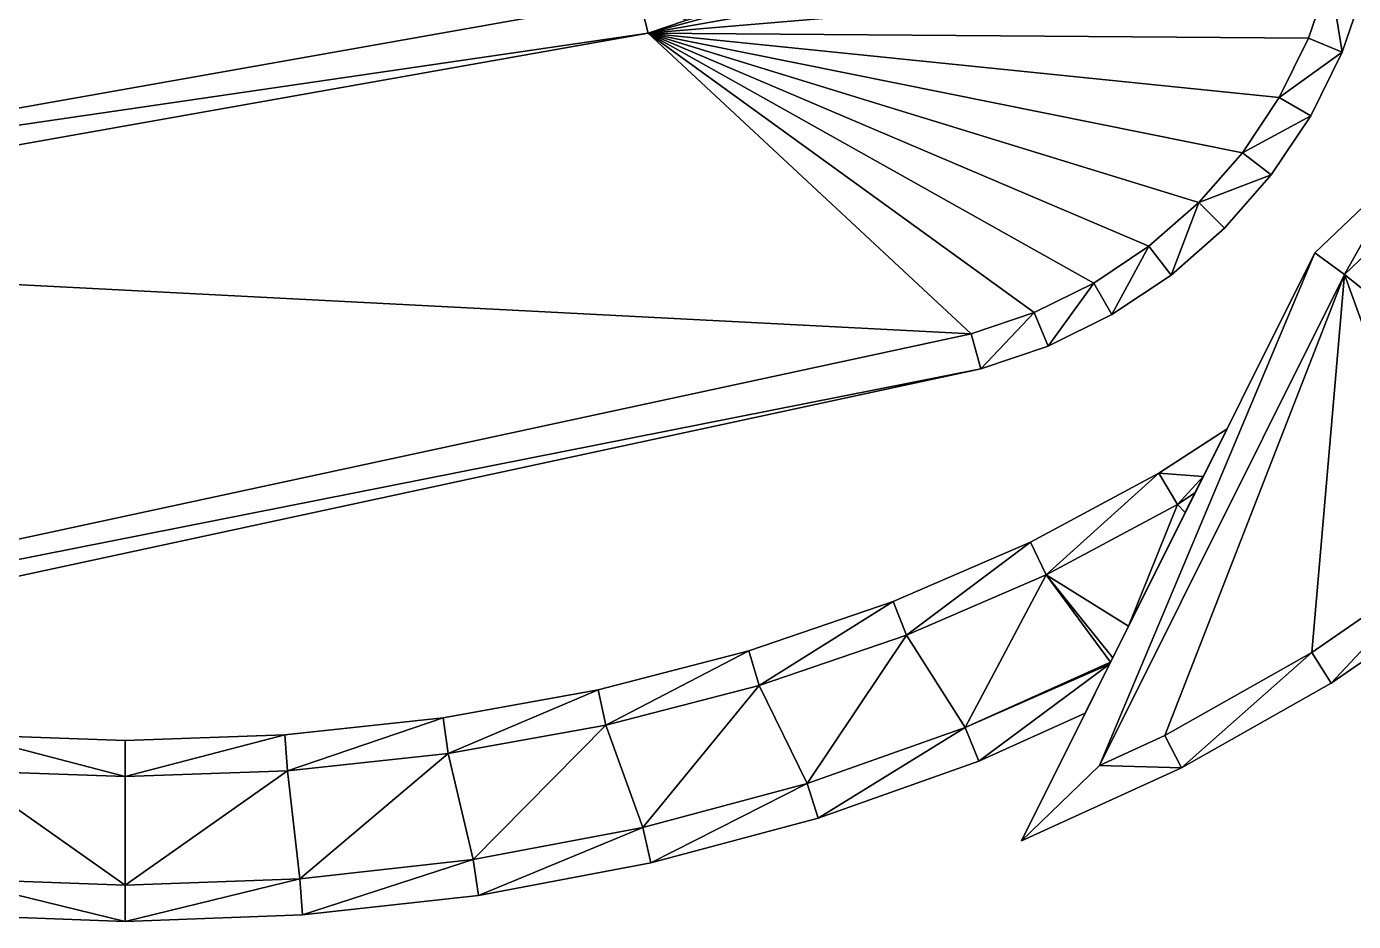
# Model space of a CAD drawing. Extents: x -5.2 to 5.3, y -3.2 to 4.2.
# Drawn here: x -0.172 to 3.492, y -3.25 to -0.779 of the extents above; entities that cross this region are included whole.
import ezdxf

# ---------------------------------------------------------------- set-up
doc = ezdxf.new("R2010")
doc.units = 0

msp = doc.modelspace()

# ---------------------------------------------------------------- linework, layer by layer
for points in [[(3.462811, -0.457709, 0.6), (3.462811, -0.457709, 0.6), (3.474786, -0.275, 0.6), (1.544064, -0.796579, 0.6)], [(3.474786, -0.275, 0.6), (3.474786, -0.275, 0.6), (1.650363, -0.760496, 0.6), (1.544064, -0.796579, 0.6)], [(3.474786, -0.275, -0.6), (3.474786, -0.275, -0.6), (3.462811, -0.457709, -0.6), (1.544064, -0.796579, -0.6)], [(1.650363, -0.760496, -0.6), (1.650363, -0.760496, -0.6), (3.474786, -0.275, -0.6), (1.544064, -0.796579, -0.6)], [(3.427089, -0.637291, 0.6), (3.427089, -0.637291, 0.6), (3.462811, -0.457709, 0.6), (1.544064, -0.796579, 0.6)], [(3.462811, -0.457709, -0.6), (3.462811, -0.457709, -0.6), (3.427089, -0.637291, -0.6), (1.544064, -0.796579, -0.6)], [(3.427089, -0.637291, 0.6), (3.427089, -0.637291, 0.6), (1.544064, -0.796579, 0.6), (3.368233, -0.810675, 0.6)], [(1.544064, -0.796579, -0.6), (1.544064, -0.796579, -0.6), (3.427089, -0.637291, -0.6), (3.368233, -0.810675, -0.6)], [(3.427089, -0.637291, 0.6), (3.427089, -0.637291, 0.6), (3.368233, -0.810675, 0.6), (3.460819, -0.849025, 0.5)], [(3.368233, -0.810675, -0.6), (3.368233, -0.810675, -0.6), (3.427089, -0.637291, -0.6), (3.460819, -0.849025, -0.5)], [(3.523889, -0.663229, 0.5), (3.523889, -0.663229, 0.5), (3.427089, -0.637291, 0.6), (3.460819, -0.849025, 0.5)], [(3.427089, -0.637291, -0.6), (3.427089, -0.637291, -0.6), (3.523889, -0.663229, -0.5), (3.460819, -0.849025, -0.5)], [(3.460819, -0.849025, -0.5), (3.460819, -0.849025, -0.5), (3.523889, -0.663229, 0.5), (3.460819, -0.849025, 0.5)], [(3.523889, -0.663229, -0.5), (3.523889, -0.663229, -0.5), (3.523889, -0.663229, 0.5), (3.460819, -0.849025, -0.5)], [(1.519114, -0.699444, 0.5), (1.519114, -0.699444, 0.5), (-1.725, -1.275, -0.5), (-1.725, -1.275, 0.5)], [(1.519114, -0.699444, 0.5), (1.519114, -0.699444, 0.5), (1.519114, -0.699444, -0.5), (-1.725, -1.275, -0.5)], [(1.544064, -0.796579, 0.6), (1.544064, -0.796579, 0.6), (1.519114, -0.699444, 0.5), (-1.725, -1.275, 0.5)], [(1.519114, -0.699444, -0.5), (1.519114, -0.699444, -0.5), (1.544064, -0.796579, -0.6), (-1.725, -1.275, -0.5)], [(1.650363, -0.760496, 0.6), (1.650363, -0.760496, 0.6), (1.519114, -0.699444, 0.5), (1.544064, -0.796579, 0.6)], [(1.519114, -0.699444, -0.5), (1.519114, -0.699444, -0.5), (1.650363, -0.760496, -0.6), (1.544064, -0.796579, -0.6)], [(1.544064, -0.796579, 0.6), (1.544064, -0.796579, 0.6), (-1.882106, -1.404435, 0.6), (2.436536, -1.627345, 0.6)], [(-1.882106, -1.404435, -0.6), (-1.882106, -1.404435, -0.6), (1.544064, -0.796579, -0.6), (2.436536, -1.627345, -0.6)], [(1.544064, -0.796579, 0.6), (1.544064, -0.796579, 0.6), (-1.725, -1.275, 0.5), (-1.882106, -1.404435, 0.6)], [(-1.725, -1.275, -0.5), (-1.725, -1.275, -0.5), (1.544064, -0.796579, -0.6), (-1.882106, -1.404435, -0.6)], [(2.610674, -1.568233, 0.6), (2.610674, -1.568233, 0.6), (1.544064, -0.796579, 0.6), (2.436536, -1.627345, 0.6)], [(2.774893, -1.48725, 0.6), (2.774893, -1.48725, 0.6), (1.544064, -0.796579, 0.6), (2.610674, -1.568233, 0.6)], [(2.927135, -1.385524, 0.6), (2.927135, -1.385524, 0.6), (1.544064, -0.796579, 0.6), (2.774893, -1.48725, 0.6)], [(3.064798, -1.264798, 0.6), (3.064798, -1.264798, 0.6), (1.544064, -0.796579, 0.6), (2.927135, -1.385524, 0.6)], [(3.185524, -1.127135, 0.6), (3.185524, -1.127135, 0.6), (1.544064, -0.796579, 0.6), (3.064798, -1.264798, 0.6)], [(3.28725, -0.974893, 0.6), (3.28725, -0.974893, 0.6), (1.544064, -0.796579, 0.6), (3.185524, -1.127135, 0.6)], [(3.368233, -0.810675, 0.6), (3.368233, -0.810675, 0.6), (1.544064, -0.796579, 0.6), (3.28725, -0.974893, 0.6)], [(1.544064, -0.796579, -0.6), (1.544064, -0.796579, -0.6), (2.610674, -1.568233, -0.6), (2.436536, -1.627345, -0.6)], [(1.544064, -0.796579, -0.6), (1.544064, -0.796579, -0.6), (2.774893, -1.48725, -0.6), (2.610674, -1.568233, -0.6)], [(1.544064, -0.796579, -0.6), (1.544064, -0.796579, -0.6), (2.927135, -1.385524, -0.6), (2.774893, -1.48725, -0.6)], [(1.544064, -0.796579, -0.6), (1.544064, -0.796579, -0.6), (3.064798, -1.264798, -0.6), (2.927135, -1.385524, -0.6)], [(1.544064, -0.796579, -0.6), (1.544064, -0.796579, -0.6), (3.185524, -1.127135, -0.6), (3.064798, -1.264798, -0.6)], [(1.544064, -0.796579, -0.6), (1.544064, -0.796579, -0.6), (3.28725, -0.974893, -0.6), (3.185524, -1.127135, -0.6)], [(1.544064, -0.796579, -0.6), (1.544064, -0.796579, -0.6), (3.368233, -0.810675, -0.6), (3.28725, -0.974893, -0.6)], [(3.460819, -0.849025, 0.5), (3.460819, -0.849025, 0.5), (3.368233, -0.810675, 0.6), (3.28725, -0.974893, 0.6)], [(3.368233, -0.810675, -0.6), (3.368233, -0.810675, -0.6), (3.460819, -0.849025, -0.5), (3.28725, -0.974893, -0.6)], [(3.460819, -0.849025, 0.5), (3.460819, -0.849025, 0.5), (3.28725, -0.974893, 0.6), (3.374038, -1.025, 0.5)], [(3.28725, -0.974893, -0.6), (3.28725, -0.974893, -0.6), (3.460819, -0.849025, -0.5), (3.374038, -1.025, -0.5)], [(3.374038, -1.025, -0.5), (3.374038, -1.025, -0.5), (3.460819, -0.849025, 0.5), (3.374038, -1.025, 0.5)], [(3.460819, -0.849025, -0.5), (3.460819, -0.849025, -0.5), (3.460819, -0.849025, 0.5), (3.374038, -1.025, -0.5)], [(3.374038, -1.025, 0.5), (3.374038, -1.025, 0.5), (3.28725, -0.974893, 0.6), (3.185524, -1.127135, 0.6)], [(3.28725, -0.974893, -0.6), (3.28725, -0.974893, -0.6), (3.374038, -1.025, -0.5), (3.185524, -1.127135, -0.6)], [(3.374038, -1.025, 0.5), (3.374038, -1.025, 0.5), (3.185524, -1.127135, 0.6), (3.26503, -1.188142, 0.5)], [(3.185524, -1.127135, -0.6), (3.185524, -1.127135, -0.6), (3.374038, -1.025, -0.5), (3.26503, -1.188142, -0.5)], [(3.26503, -1.188142, -0.5), (3.26503, -1.188142, -0.5), (3.374038, -1.025, 0.5), (3.26503, -1.188142, 0.5)], [(3.374038, -1.025, -0.5), (3.374038, -1.025, -0.5), (3.374038, -1.025, 0.5), (3.26503, -1.188142, -0.5)], [(3.26503, -1.188142, 0.5), (3.26503, -1.188142, 0.5), (3.185524, -1.127135, 0.6), (3.064798, -1.264798, 0.6)], [(3.185524, -1.127135, -0.6), (3.185524, -1.127135, -0.6), (3.26503, -1.188142, -0.5), (3.064798, -1.264798, -0.6)], [(3.633746, -1.166711, 0.5), (3.633746, -1.166711, 0.5), (3.385294, -1.40318, -0.5), (3.385294, -1.40318, 0.5)], [(3.633746, -1.166711, 0.5), (3.633746, -1.166711, 0.5), (3.633746, -1.166711, -0.5), (3.385294, -1.40318, -0.5)], [(3.633746, -1.166711, 0.5), (3.633746, -1.166711, 0.5), (3.385294, -1.40318, 0.5), (3.466945, -1.463521, 0.6)], [(3.385294, -1.40318, -0.5), (3.385294, -1.40318, -0.5), (3.633746, -1.166711, -0.5), (3.466945, -1.463521, -0.6)], [(3.706535, -1.235485, 0.6), (3.706535, -1.235485, 0.6), (3.633746, -1.166711, 0.5), (3.466945, -1.463521, 0.6)], [(3.633746, -1.166711, -0.5), (3.633746, -1.166711, -0.5), (3.706535, -1.235485, -0.6), (3.466945, -1.463521, -0.6)], [(3.26503, -1.188142, 0.5), (3.26503, -1.188142, 0.5), (3.064798, -1.264798, 0.6), (3.13566, -1.33566, 0.5)], [(3.064798, -1.264798, -0.6), (3.064798, -1.264798, -0.6), (3.26503, -1.188142, -0.5), (3.13566, -1.33566, -0.5)], [(3.13566, -1.33566, -0.5), (3.13566, -1.33566, -0.5), (3.26503, -1.188142, 0.5), (3.13566, -1.33566, 0.5)], [(3.26503, -1.188142, -0.5), (3.26503, -1.188142, -0.5), (3.26503, -1.188142, 0.5), (3.13566, -1.33566, -0.5)], [(3.706535, -1.235485, 0.6), (3.706535, -1.235485, 0.6), (3.466945, -1.463521, 0.6), (4.090133, -1.964241, 0.6)], [(3.466945, -1.463521, -0.6), (3.466945, -1.463521, -0.6), (3.706535, -1.235485, -0.6), (4.090133, -1.964241, -0.6)], [(3.064798, -1.264798, 0.6), (3.064798, -1.264798, 0.6), (2.927135, -1.385524, 0.6), (2.988142, -1.46503, 0.5)], [(2.927135, -1.385524, -0.6), (2.927135, -1.385524, -0.6), (3.064798, -1.264798, -0.6), (2.988142, -1.46503, -0.5)], [(3.13566, -1.33566, 0.5), (3.13566, -1.33566, 0.5), (3.064798, -1.264798, 0.6), (2.988142, -1.46503, 0.5)], [(3.064798, -1.264798, -0.6), (3.064798, -1.264798, -0.6), (3.13566, -1.33566, -0.5), (2.988142, -1.46503, -0.5)], [(2.988142, -1.46503, -0.5), (2.988142, -1.46503, -0.5), (3.13566, -1.33566, 0.5), (2.988142, -1.46503, 0.5)], [(3.13566, -1.33566, -0.5), (3.13566, -1.33566, -0.5), (3.13566, -1.33566, 0.5), (2.988142, -1.46503, -0.5)], [(2.927135, -1.385524, 0.6), (2.927135, -1.385524, 0.6), (2.774893, -1.48725, 0.6), (2.825, -1.574038, 0.5)], [(2.774893, -1.48725, -0.6), (2.774893, -1.48725, -0.6), (2.927135, -1.385524, -0.6), (2.825, -1.574038, -0.5)], [(2.988142, -1.46503, 0.5), (2.988142, -1.46503, 0.5), (2.927135, -1.385524, 0.6), (2.825, -1.574038, 0.5)], [(2.927135, -1.385524, -0.6), (2.927135, -1.385524, -0.6), (2.988142, -1.46503, -0.5), (2.825, -1.574038, -0.5)], [(2.436536, -1.627345, 0.6), (2.436536, -1.627345, 0.6), (-1.882106, -1.404435, 0.6), (-3.406833, -2.886468, 0.6)], [(-1.882106, -1.404435, -0.6), (-1.882106, -1.404435, -0.6), (2.436536, -1.627345, -0.6), (-3.406833, -2.886468, -0.6)], [(3.385294, -1.40318, 0.5), (3.385294, -1.40318, 0.5), (2.574833, -3.027685, -0.5), (2.574833, -3.027685, 0.5)], [(3.385294, -1.40318, 0.5), (3.385294, -1.40318, 0.5), (3.385294, -1.40318, -0.5), (2.574833, -3.027685, -0.5)], [(2.790589, -2.819222, 0.6), (2.790589, -2.819222, 0.6), (3.385294, -1.40318, 0.5), (2.574833, -3.027685, 0.5)], [(3.385294, -1.40318, -0.5), (3.385294, -1.40318, -0.5), (2.790589, -2.819222, -0.6), (2.574833, -3.027685, -0.5)], [(3.466945, -1.463521, 0.6), (3.466945, -1.463521, 0.6), (3.385294, -1.40318, 0.5), (2.790589, -2.819222, 0.6)], [(3.385294, -1.40318, -0.5), (3.385294, -1.40318, -0.5), (3.466945, -1.463521, -0.6), (2.790589, -2.819222, -0.6)], [(2.971292, -2.736701, 0.6), (2.971292, -2.736701, 0.6), (3.466945, -1.463521, 0.6), (2.790589, -2.819222, 0.6)], [(3.466945, -1.463521, -0.6), (3.466945, -1.463521, -0.6), (2.971292, -2.736701, -0.6), (2.790589, -2.819222, -0.6)], [(2.825, -1.574038, -0.5), (2.825, -1.574038, -0.5), (2.988142, -1.46503, 0.5), (2.825, -1.574038, 0.5)], [(2.988142, -1.46503, -0.5), (2.988142, -1.46503, -0.5), (2.988142, -1.46503, 0.5), (2.825, -1.574038, -0.5)], [(3.377448, -2.507196, 0.6), (3.377448, -2.507196, 0.6), (3.466945, -1.463521, 0.6), (2.971292, -2.736701, 0.6)], [(3.466945, -1.463521, -0.6), (3.466945, -1.463521, -0.6), (3.377448, -2.507196, -0.6), (2.971292, -2.736701, -0.6)], [(3.751589, -2.248832, 0.6), (3.751589, -2.248832, 0.6), (3.466945, -1.463521, 0.6), (3.377448, -2.507196, 0.6)], [(3.466945, -1.463521, -0.6), (3.466945, -1.463521, -0.6), (3.751589, -2.248832, -0.6), (3.377448, -2.507196, -0.6)], [(4.090133, -1.964241, 0.6), (4.090133, -1.964241, 0.6), (3.466945, -1.463521, 0.6), (3.751589, -2.248832, 0.6)], [(3.466945, -1.463521, -0.6), (3.466945, -1.463521, -0.6), (4.090133, -1.964241, -0.6), (3.751589, -2.248832, -0.6)], [(2.774893, -1.48725, 0.6), (2.774893, -1.48725, 0.6), (2.610674, -1.568233, 0.6), (2.649025, -1.660819, 0.5)], [(2.610674, -1.568233, -0.6), (2.610674, -1.568233, -0.6), (2.774893, -1.48725, -0.6), (2.649025, -1.660819, -0.5)], [(2.825, -1.574038, 0.5), (2.825, -1.574038, 0.5), (2.774893, -1.48725, 0.6), (2.649025, -1.660819, 0.5)], [(2.774893, -1.48725, -0.6), (2.774893, -1.48725, -0.6), (2.825, -1.574038, -0.5), (2.649025, -1.660819, -0.5)], [(2.610674, -1.568233, 0.6), (2.610674, -1.568233, 0.6), (2.436536, -1.627345, 0.6), (2.463229, -1.723889, 0.5)], [(2.436536, -1.627345, -0.6), (2.436536, -1.627345, -0.6), (2.610674, -1.568233, -0.6), (2.463229, -1.723889, -0.5)], [(2.649025, -1.660819, 0.5), (2.649025, -1.660819, 0.5), (2.610674, -1.568233, 0.6), (2.463229, -1.723889, 0.5)], [(2.610674, -1.568233, -0.6), (2.610674, -1.568233, -0.6), (2.649025, -1.660819, -0.5), (2.463229, -1.723889, -0.5)], [(2.649025, -1.660819, -0.5), (2.649025, -1.660819, -0.5), (2.825, -1.574038, 0.5), (2.649025, -1.660819, 0.5)], [(2.825, -1.574038, -0.5), (2.825, -1.574038, -0.5), (2.825, -1.574038, 0.5), (2.649025, -1.660819, -0.5)], [(2.463229, -1.723889, 0.5), (2.463229, -1.723889, 0.5), (2.436536, -1.627345, 0.6), (-3.406833, -2.886468, 0.6)], [(2.436536, -1.627345, -0.6), (2.436536, -1.627345, -0.6), (2.463229, -1.723889, -0.5), (-3.406833, -2.886468, -0.6)], [(2.463229, -1.723889, -0.5), (2.463229, -1.723889, -0.5), (2.649025, -1.660819, 0.5), (2.463229, -1.723889, 0.5)], [(2.649025, -1.660819, -0.5), (2.649025, -1.660819, -0.5), (2.649025, -1.660819, 0.5), (2.463229, -1.723889, -0.5)], [(-3.575, -3.025, -0.5), (-3.575, -3.025, -0.5), (2.463229, -1.723889, 0.5), (-3.575, -3.025, 0.5)], [(2.463229, -1.723889, -0.5), (2.463229, -1.723889, -0.5), (2.463229, -1.723889, 0.5), (-3.575, -3.025, -0.5)], [(2.463229, -1.723889, 0.5), (2.463229, -1.723889, 0.5), (-3.406833, -2.886468, 0.6), (-3.575, -3.025, 0.5)], [(-3.406833, -2.886468, -0.6), (-3.406833, -2.886468, -0.6), (2.463229, -1.723889, -0.5), (-3.575, -3.025, -0.5)], [(2.750703, -2.675169, -0.283001), (2.750703, -2.675169, -0.283001), (3.142828, -1.889184, 0.20083), (2.750703, -2.675169, 0.118733)], [(3.142828, -1.889184, 0.20083), (3.142828, -1.889184, 0.20083), (3.077143, -2.020845, 0.374184), (2.750703, -2.675169, 0.118733)], [(3.142828, -1.889184, -0.044839), (3.142828, -1.889184, -0.044839), (3.142828, -1.889184, 0.20083), (2.750703, -2.675169, -0.283001)], [(3.077143, -2.020845, -0.374184), (3.077143, -2.020845, -0.374184), (3.142828, -1.889184, -0.044839), (2.750703, -2.675169, -0.283001)], [(3.142828, -1.889184, 0.20083), (3.142828, -1.889184, 0.20083), (3.142828, -1.889184, -0.04484), (2.95477, -2.012284, 0.3)], [(3.142828, -1.889184, 0.3), (3.142828, -1.889184, 0.3), (3.142828, -1.889184, 0.20083), (2.95477, -2.012284, 0.3)], [(3.142828, -1.889184, -0.04484), (3.142828, -1.889184, -0.04484), (3.142828, -1.889184, -0.3), (2.95477, -2.012284, -0.3)], [(3.142828, -1.889184, -0.04484), (3.142828, -1.889184, -0.04484), (2.95477, -2.012284, -0.3), (2.95477, -2.012284, 0.3)], [(3.142828, -1.889184, 0.3), (3.142828, -1.889184, 0.3), (2.95477, -2.012284, 0.3), (3.077143, -2.020844, 0.374184)], [(2.95477, -2.012284, -0.3), (2.95477, -2.012284, -0.3), (3.142828, -1.889184, -0.3), (3.077143, -2.020845, -0.374184)], [(3.142828, -1.889184, 0.20083), (3.142828, -1.889184, 0.20083), (3.142828, -1.889184, 0.3), (3.077143, -2.020845, 0.374184)], [(3.142828, -1.889184, -0.3), (3.142828, -1.889184, -0.3), (3.142828, -1.889184, -0.044839), (3.077143, -2.020845, -0.374184)], [(2.95477, -2.012284, 0.3), (2.95477, -2.012284, 0.3), (2.95477, -2.012284, -0.3), (2.600066, -2.202276, 0.3)], [(2.95477, -2.012284, -0.3), (2.95477, -2.012284, -0.3), (2.600066, -2.202276, -0.3), (2.600066, -2.202276, 0.3)], [(2.95477, -2.012284, 0.3), (2.95477, -2.012284, 0.3), (2.600066, -2.202276, 0.3), (2.643613, -2.292393, 0.4)], [(2.600066, -2.202276, -0.3), (2.600066, -2.202276, -0.3), (2.95477, -2.012284, -0.3), (2.643613, -2.292393, -0.4)], [(3.005861, -2.09836, 0.4), (3.005861, -2.09836, 0.4), (2.95477, -2.012284, 0.3), (2.643613, -2.292393, 0.4)], [(2.95477, -2.012284, -0.3), (2.95477, -2.012284, -0.3), (3.005861, -2.09836, -0.4), (2.643613, -2.292393, -0.4)], [(3.077143, -2.020844, 0.374184), (3.077143, -2.020844, 0.374184), (2.95477, -2.012284, 0.3), (3.005861, -2.09836, 0.4)], [(2.95477, -2.012284, -0.3), (2.95477, -2.012284, -0.3), (3.077143, -2.020845, -0.374184), (3.005861, -2.09836, -0.4)], [(3.077143, -2.020845, 0.374184), (3.077143, -2.020845, 0.374184), (3.027562, -2.120226, 0.4), (2.750703, -2.675169, 0.118733)], [(3.027562, -2.120226, -0.4), (3.027562, -2.120226, -0.4), (3.077143, -2.020845, -0.374184), (2.750703, -2.675169, -0.283001)], [(3.054285, -2.066662, 0.4), (3.054285, -2.066662, 0.4), (3.077143, -2.020844, 0.374184), (3.005861, -2.09836, 0.4)], [(3.077143, -2.020845, -0.374184), (3.077143, -2.020845, -0.374184), (3.054285, -2.066662, -0.4), (3.005861, -2.09836, -0.4)], [(3.077143, -2.020845, 0.374184), (3.077143, -2.020845, 0.374184), (3.054285, -2.066662, 0.4), (3.027562, -2.120226, 0.4)], [(3.054285, -2.066662, -0.4), (3.054285, -2.066662, -0.4), (3.077143, -2.020845, -0.374184), (3.027562, -2.120226, -0.4)], [(3.054285, -2.066662, 0.4), (3.054285, -2.066662, 0.4), (3.005861, -2.09836, 0.4), (3.027562, -2.120226, 0.4)], [(3.005861, -2.09836, -0.4), (3.005861, -2.09836, -0.4), (3.054285, -2.066662, -0.4), (3.027562, -2.120226, -0.4)], [(3.005861, -2.09836, 0.4), (3.005861, -2.09836, 0.4), (2.643613, -2.292393, 0.4), (2.870731, -2.434581, 0.4)], [(2.643613, -2.292393, -0.4), (2.643613, -2.292393, -0.4), (3.005861, -2.09836, -0.4), (2.870731, -2.43458, -0.4)], [(3.027562, -2.120226, 0.4), (3.027562, -2.120226, 0.4), (2.870731, -2.434581, 0.4), (2.750703, -2.675169, 0.118733)], [(2.870731, -2.434581, -0.4), (2.870731, -2.434581, -0.4), (3.027562, -2.120226, -0.4), (2.750703, -2.675169, -0.283001)], [(3.027562, -2.120226, 0.4), (3.027562, -2.120226, 0.4), (3.005861, -2.09836, 0.4), (2.870731, -2.434581, 0.4)], [(3.005861, -2.09836, -0.4), (3.005861, -2.09836, -0.4), (3.027562, -2.120226, -0.4), (2.870731, -2.43458, -0.4)], [(2.600066, -2.202276, 0.3), (2.600066, -2.202276, 0.3), (2.600066, -2.202276, -0.3), (2.221285, -2.366244, 0.3)], [(2.600066, -2.202276, -0.3), (2.600066, -2.202276, -0.3), (2.221285, -2.366244, -0.3), (2.221285, -2.366244, 0.3)], [(2.600066, -2.202276, 0.3), (2.600066, -2.202276, 0.3), (2.221285, -2.366244, 0.3), (2.257367, -2.459592, 0.4)], [(2.221285, -2.366244, -0.3), (2.221285, -2.366244, -0.3), (2.600066, -2.202276, -0.3), (2.257367, -2.459592, -0.4)], [(2.643613, -2.292393, 0.4), (2.643613, -2.292393, 0.4), (2.600066, -2.202276, 0.3), (2.257367, -2.459592, 0.4)], [(2.600066, -2.202276, -0.3), (2.600066, -2.202276, -0.3), (2.643613, -2.292393, -0.4), (2.257367, -2.459592, -0.4)], [(3.751589, -2.248832, 0.6), (3.751589, -2.248832, 0.6), (3.377448, -2.507196, 0.6), (3.430565, -2.592042, 0.5)], [(3.377448, -2.507196, -0.6), (3.377448, -2.507196, -0.6), (3.751589, -2.248832, -0.6), (3.430565, -2.592042, -0.5)], [(3.81231, -2.328427, 0.5), (3.81231, -2.328427, 0.5), (3.751589, -2.248832, 0.6), (3.430565, -2.592042, 0.5)], [(3.751589, -2.248832, -0.6), (3.751589, -2.248832, -0.6), (3.81231, -2.328427, -0.5), (3.430565, -2.592042, -0.5)], [(2.643613, -2.292393, 0.4), (2.643613, -2.292393, 0.4), (2.257367, -2.459592, 0.4), (2.419706, -2.714323, 0.4)], [(2.257367, -2.459592, -0.4), (2.257367, -2.459592, -0.4), (2.643613, -2.292393, -0.4), (2.419706, -2.714323, -0.4)], [(2.821215, -2.533831, 0.4), (2.821215, -2.533831, 0.4), (2.643613, -2.292393, 0.4), (2.419706, -2.714323, 0.4)], [(2.643613, -2.292393, -0.4), (2.643613, -2.292393, -0.4), (2.821215, -2.533831, -0.4), (2.419706, -2.714323, -0.4)], [(2.870731, -2.434581, 0.4), (2.870731, -2.434581, 0.4), (2.643613, -2.292393, 0.4), (2.827346, -2.521543, 0.4)], [(2.827346, -2.521543, 0.4), (2.827346, -2.521543, 0.4), (2.643613, -2.292393, 0.4), (2.821215, -2.533831, 0.4)], [(2.643613, -2.292393, -0.4), (2.643613, -2.292393, -0.4), (2.870731, -2.43458, -0.4), (2.827346, -2.521543, -0.4)], [(2.643613, -2.292393, -0.4), (2.643613, -2.292393, -0.4), (2.827346, -2.521543, -0.4), (2.821215, -2.533831, -0.4)], [(3.430565, -2.592042, -0.5), (3.430565, -2.592042, -0.5), (3.81231, -2.328427, 0.5), (3.430565, -2.592042, 0.5)], [(3.81231, -2.328427, -0.5), (3.81231, -2.328427, -0.5), (3.81231, -2.328427, 0.5), (3.430565, -2.592042, -0.5)], [(2.221285, -2.366244, 0.3), (2.221285, -2.366244, 0.3), (2.221285, -2.366244, -0.3), (1.822075, -2.502608, 0.3)], [(2.221285, -2.366244, -0.3), (2.221285, -2.366244, -0.3), (1.822075, -2.502608, -0.3), (1.822075, -2.502608, 0.3)], [(2.221285, -2.366244, 0.3), (2.221285, -2.366244, 0.3), (1.822075, -2.502608, 0.3), (1.850789, -2.598473, 0.4)], [(1.822075, -2.502608, -0.3), (1.822075, -2.502608, -0.3), (2.221285, -2.366244, -0.3), (1.850789, -2.598473, -0.4)], [(2.257367, -2.459592, 0.4), (2.257367, -2.459592, 0.4), (2.221285, -2.366244, 0.3), (1.850789, -2.598473, 0.4)], [(2.221285, -2.366244, -0.3), (2.221285, -2.366244, -0.3), (2.257367, -2.459592, -0.4), (1.850789, -2.598473, -0.4)], [(2.870731, -2.434581, 0.4), (2.870731, -2.434581, 0.4), (2.827346, -2.521543, 0.4), (2.750703, -2.675169, 0.118733)], [(2.827346, -2.521543, -0.4), (2.827346, -2.521543, -0.4), (2.870731, -2.434581, -0.4), (2.750703, -2.675169, -0.283001)], [(2.257367, -2.459592, 0.4), (2.257367, -2.459592, 0.4), (1.850789, -2.598473, 0.4), (1.983696, -2.868986, 0.4)], [(1.850789, -2.598473, -0.4), (1.850789, -2.598473, -0.4), (2.257367, -2.459592, -0.4), (1.983696, -2.868986, -0.4)], [(2.419706, -2.714323, 0.4), (2.419706, -2.714323, 0.4), (2.257367, -2.459592, 0.4), (1.983696, -2.868986, 0.4)], [(2.257367, -2.459592, -0.4), (2.257367, -2.459592, -0.4), (2.419706, -2.714323, -0.4), (1.983696, -2.868986, -0.4)], [(1.822075, -2.502608, 0.3), (1.822075, -2.502608, 0.3), (1.822075, -2.502608, -0.3), (1.406281, -2.610056, 0.3)], [(1.822075, -2.502608, -0.3), (1.822075, -2.502608, -0.3), (1.406281, -2.610056, -0.3), (1.406281, -2.610056, 0.3)], [(1.822075, -2.502608, 0.3), (1.822075, -2.502608, 0.3), (1.406281, -2.610056, 0.3), (1.427721, -2.707801, 0.4)], [(1.406281, -2.610056, -0.3), (1.406281, -2.610056, -0.3), (1.822075, -2.502608, -0.3), (1.427721, -2.707801, -0.4)], [(1.850789, -2.598473, 0.4), (1.850789, -2.598473, 0.4), (1.822075, -2.502608, 0.3), (1.427721, -2.707801, 0.4)], [(1.822075, -2.502608, -0.3), (1.822075, -2.502608, -0.3), (1.850789, -2.598473, -0.4), (1.427721, -2.707801, -0.4)], [(2.827346, -2.521543, 0.4), (2.827346, -2.521543, 0.4), (2.818503, -2.539268, 0.396154), (2.750703, -2.675169, 0.118733)], [(2.818503, -2.539268, -0.396154), (2.818503, -2.539268, -0.396154), (2.827346, -2.521543, -0.4), (2.750703, -2.675169, -0.283001)], [(2.827346, -2.521543, 0.4), (2.827346, -2.521543, 0.4), (2.821215, -2.533831, 0.4), (2.818503, -2.539268, 0.396154)], [(2.821215, -2.533831, -0.4), (2.821215, -2.533831, -0.4), (2.827346, -2.521543, -0.4), (2.818503, -2.539268, -0.396154)], [(3.377448, -2.507196, 0.6), (3.377448, -2.507196, 0.6), (2.971292, -2.736701, 0.6), (3.016744, -2.825878, 0.5)], [(2.971292, -2.736701, -0.6), (2.971292, -2.736701, -0.6), (3.377448, -2.507196, -0.6), (3.016744, -2.825878, -0.5)], [(3.430565, -2.592042, 0.5), (3.430565, -2.592042, 0.5), (3.377448, -2.507196, 0.6), (3.016744, -2.825878, 0.5)], [(3.377448, -2.507196, -0.6), (3.377448, -2.507196, -0.6), (3.430565, -2.592042, -0.5), (3.016744, -2.825878, -0.5)], [(2.818503, -2.539268, 0.396154), (2.818503, -2.539268, 0.396154), (2.821215, -2.533831, 0.4), (2.419706, -2.714323, 0.4)], [(2.821215, -2.533831, -0.4), (2.821215, -2.533831, -0.4), (2.818503, -2.539267, -0.396154), (2.419706, -2.714323, -0.4)], [(2.419706, -2.714323, -0.4), (2.419706, -2.714323, -0.4), (2.818503, -2.539267, -0.396154), (2.456984, -2.807205, -0.3)], [(2.818503, -2.539268, 0.396154), (2.818503, -2.539268, 0.396154), (2.419706, -2.714323, 0.4), (2.456984, -2.807205, 0.3)], [(2.818503, -2.539267, -0.396154), (2.818503, -2.539267, -0.396154), (2.750703, -2.675169, -0.3), (2.456984, -2.807205, -0.3)], [(2.750703, -2.675169, 0.3), (2.750703, -2.675169, 0.3), (2.818503, -2.539268, 0.396154), (2.456984, -2.807205, 0.3)], [(2.750703, -2.675169, 0.118733), (2.750703, -2.675169, 0.118733), (2.818503, -2.539268, 0.396154), (2.750703, -2.675169, 0.3)], [(2.750703, -2.675169, -0.3), (2.750703, -2.675169, -0.3), (2.818503, -2.539268, -0.396154), (2.750703, -2.675169, -0.283001)], [(1.850789, -2.598473, 0.4), (1.850789, -2.598473, 0.4), (1.427721, -2.707801, 0.4), (1.5292, -2.990952, 0.4)], [(1.427721, -2.707801, -0.4), (1.427721, -2.707801, -0.4), (1.850789, -2.598473, -0.4), (1.5292, -2.990952, -0.4)], [(1.983696, -2.868986, 0.4), (1.983696, -2.868986, 0.4), (1.850789, -2.598473, 0.4), (1.5292, -2.990952, 0.4)], [(1.850789, -2.598473, -0.4), (1.850789, -2.598473, -0.4), (1.983696, -2.868986, -0.4), (1.5292, -2.990952, -0.4)], [(3.016744, -2.825878, -0.5), (3.016744, -2.825878, -0.5), (3.430565, -2.592042, 0.5), (3.016744, -2.825878, 0.5)], [(3.430565, -2.592042, -0.5), (3.430565, -2.592042, -0.5), (3.430565, -2.592042, 0.5), (3.016744, -2.825878, -0.5)], [(1.406281, -2.610056, 0.3), (1.406281, -2.610056, 0.3), (1.406281, -2.610056, -0.3), (0.977906, -2.687552, 0.3)], [(1.406281, -2.610056, -0.3), (1.406281, -2.610056, -0.3), (0.977906, -2.687552, -0.3), (0.977906, -2.687552, 0.3)], [(1.406281, -2.610056, 0.3), (1.406281, -2.610056, 0.3), (0.977906, -2.687552, 0.3), (0.992152, -2.786598, 0.4)], [(0.977906, -2.687552, -0.3), (0.977906, -2.687552, -0.3), (1.406281, -2.610056, -0.3), (0.992152, -2.786598, -0.4)], [(1.427721, -2.707801, 0.4), (1.427721, -2.707801, 0.4), (1.406281, -2.610056, 0.3), (0.992152, -2.786598, 0.4)], [(1.406281, -2.610056, -0.3), (1.406281, -2.610056, -0.3), (1.427721, -2.707801, -0.4), (0.992152, -2.786598, -0.4)], [(0.977906, -2.687552, 0.3), (0.977906, -2.687552, 0.3), (0.977906, -2.687552, -0.3), (0.541077, -2.73435, 0.3)], [(0.977906, -2.687552, -0.3), (0.977906, -2.687552, -0.3), (0.541077, -2.73435, -0.3), (0.541077, -2.73435, 0.3)], [(0.977906, -2.687552, 0.3), (0.977906, -2.687552, 0.3), (0.541077, -2.73435, 0.3), (0.548185, -2.834161, 0.4)], [(0.541077, -2.73435, -0.3), (0.541077, -2.73435, -0.3), (0.977906, -2.687552, -0.3), (0.548185, -2.834161, -0.4)], [(0.992152, -2.786598, 0.4), (0.992152, -2.786598, 0.4), (0.977906, -2.687552, 0.3), (0.548185, -2.834161, 0.4)], [(0.977906, -2.687552, -0.3), (0.977906, -2.687552, -0.3), (0.992152, -2.786598, -0.4), (0.548185, -2.834161, -0.4)], [(1.427721, -2.707801, 0.4), (1.427721, -2.707801, 0.4), (0.992152, -2.786598, 0.4), (1.060671, -3.078972, 0.4)], [(0.992152, -2.786598, -0.4), (0.992152, -2.786598, -0.4), (1.427721, -2.707801, -0.4), (1.060671, -3.078972, -0.4)], [(1.5292, -2.990952, 0.4), (1.5292, -2.990952, 0.4), (1.427721, -2.707801, 0.4), (1.060671, -3.078972, 0.4)], [(1.427721, -2.707801, -0.4), (1.427721, -2.707801, -0.4), (1.5292, -2.990952, -0.4), (1.060671, -3.078972, -0.4)], [(2.750703, -2.675169, 0.118733), (2.750703, -2.675169, 0.118733), (2.750703, -2.675169, 0.3), (2.456984, -2.807205, 0.3)], [(2.456984, -2.807205, -0.3), (2.456984, -2.807205, -0.3), (2.750703, -2.675169, 0.118733), (2.456984, -2.807205, 0.3)], [(2.750703, -2.675169, -0.283001), (2.750703, -2.675169, -0.283001), (2.750703, -2.675169, 0.118733), (2.456984, -2.807205, -0.3)], [(2.750703, -2.675169, -0.3), (2.750703, -2.675169, -0.3), (2.750703, -2.675169, -0.283001), (2.456984, -2.807205, -0.3)], [(-0.341077, -2.73435, 0.3), (-0.341077, -2.73435, 0.3), (-0.348185, -2.834161, 0.4), (0.1, -2.850063, 0.4)], [(-0.348185, -2.834161, -0.4), (-0.348185, -2.834161, -0.4), (-0.341077, -2.73435, -0.3), (0.1, -2.850063, -0.4)], [(0.1, -2.75, -0.3), (0.1, -2.75, -0.3), (-0.341077, -2.73435, 0.3), (0.1, -2.75, 0.3)], [(-0.341077, -2.73435, -0.3), (-0.341077, -2.73435, -0.3), (-0.341077, -2.73435, 0.3), (0.1, -2.75, -0.3)], [(0.1, -2.75, 0.3), (0.1, -2.75, 0.3), (-0.341077, -2.73435, 0.3), (0.1, -2.850063, 0.4)], [(-0.341077, -2.73435, -0.3), (-0.341077, -2.73435, -0.3), (0.1, -2.75, -0.3), (0.1, -2.850063, -0.4)], [(0.541077, -2.73435, 0.3), (0.541077, -2.73435, 0.3), (0.541077, -2.73435, -0.3), (0.1, -2.75, 0.3)], [(0.541077, -2.73435, -0.3), (0.541077, -2.73435, -0.3), (0.1, -2.75, -0.3), (0.1, -2.75, 0.3)], [(0.541077, -2.73435, 0.3), (0.541077, -2.73435, 0.3), (0.1, -2.75, 0.3), (0.1, -2.850063, 0.4)], [(0.548185, -2.834161, 0.4), (0.548185, -2.834161, 0.4), (0.541077, -2.73435, 0.3), (0.1, -2.850063, 0.4)], [(0.541077, -2.73435, -0.3), (0.541077, -2.73435, -0.3), (0.548185, -2.834161, -0.4), (0.1, -2.850063, -0.4)], [(0.1, -2.75, -0.3), (0.1, -2.75, -0.3), (0.541077, -2.73435, -0.3), (0.1, -2.850063, -0.4)], [(2.419706, -2.714323, 0.4), (2.419706, -2.714323, 0.4), (1.983696, -2.868986, 0.4), (2.013417, -2.964548, 0.3)], [(1.983696, -2.868986, -0.4), (1.983696, -2.868986, -0.4), (2.419706, -2.714323, -0.4), (2.013417, -2.964548, -0.3)], [(2.456984, -2.807205, 0.3), (2.456984, -2.807205, 0.3), (2.419706, -2.714323, 0.4), (2.013417, -2.964548, 0.3)], [(2.419706, -2.714323, -0.4), (2.419706, -2.714323, -0.4), (2.456984, -2.807205, -0.3), (2.013417, -2.964548, -0.3)], [(2.971292, -2.736701, 0.6), (2.971292, -2.736701, 0.6), (2.790589, -2.819222, 0.6), (3.016744, -2.825878, 0.5)], [(2.790589, -2.819222, -0.6), (2.790589, -2.819222, -0.6), (2.971292, -2.736701, -0.6), (3.016744, -2.825878, -0.5)], [(0.992152, -2.786598, 0.4), (0.992152, -2.786598, 0.4), (0.548185, -2.834161, 0.4), (0.582706, -3.132147, 0.4)], [(0.548185, -2.834161, -0.4), (0.548185, -2.834161, -0.4), (0.992152, -2.786598, -0.4), (0.582706, -3.132147, -0.4)], [(1.060671, -3.078972, 0.4), (1.060671, -3.078972, 0.4), (0.992152, -2.786598, 0.4), (0.582706, -3.132147, 0.4)], [(0.992152, -2.786598, -0.4), (0.992152, -2.786598, -0.4), (1.060671, -3.078972, -0.4), (0.582706, -3.132147, -0.4)], [(2.013417, -2.964548, -0.3), (2.013417, -2.964548, -0.3), (2.456984, -2.807205, 0.3), (2.013417, -2.964548, 0.3)], [(2.456984, -2.807205, -0.3), (2.456984, -2.807205, -0.3), (2.456984, -2.807205, 0.3), (2.013417, -2.964548, -0.3)], [(3.016744, -2.825878, 0.5), (3.016744, -2.825878, 0.5), (2.790589, -2.819222, 0.6), (2.574833, -3.027685, 0.5)], [(2.790589, -2.819222, -0.6), (2.790589, -2.819222, -0.6), (3.016744, -2.825878, -0.5), (2.574833, -3.027685, -0.5)], [(-0.348185, -2.834161, 0.4), (-0.348185, -2.834161, 0.4), (-0.382706, -3.132147, 0.4), (0.1, -3.149932, 0.4)], [(-0.382706, -3.132147, -0.4), (-0.382706, -3.132147, -0.4), (-0.348185, -2.834161, -0.4), (0.1, -3.149932, -0.4)], [(0.1, -2.850063, 0.4), (0.1, -2.850063, 0.4), (-0.348185, -2.834161, 0.4), (0.1, -3.149932, 0.4)], [(-0.348185, -2.834161, -0.4), (-0.348185, -2.834161, -0.4), (0.1, -2.850063, -0.4), (0.1, -3.149932, -0.4)], [(0.582706, -3.132147, 0.4), (0.582706, -3.132147, 0.4), (0.548185, -2.834161, 0.4), (0.1, -3.149932, 0.4)], [(0.548185, -2.834161, 0.4), (0.548185, -2.834161, 0.4), (0.1, -2.850063, 0.4), (0.1, -3.149932, 0.4)], [(0.548185, -2.834161, -0.4), (0.548185, -2.834161, -0.4), (0.582706, -3.132147, -0.4), (0.1, -3.149932, -0.4)], [(0.1, -2.850063, -0.4), (0.1, -2.850063, -0.4), (0.548185, -2.834161, -0.4), (0.1, -3.149932, -0.4)], [(2.574833, -3.027685, -0.5), (2.574833, -3.027685, -0.5), (3.016744, -2.825878, 0.5), (2.574833, -3.027685, 0.5)], [(3.016744, -2.825878, -0.5), (3.016744, -2.825878, -0.5), (3.016744, -2.825878, 0.5), (2.574833, -3.027685, -0.5)], [(1.983696, -2.868986, 0.4), (1.983696, -2.868986, 0.4), (1.5292, -2.990952, 0.4), (1.551423, -3.088526, 0.3)], [(1.5292, -2.990952, -0.4), (1.5292, -2.990952, -0.4), (1.983696, -2.868986, -0.4), (1.551423, -3.088526, -0.3)], [(2.013417, -2.964548, 0.3), (2.013417, -2.964548, 0.3), (1.983696, -2.868986, 0.4), (1.551423, -3.088526, 0.3)], [(1.983696, -2.868986, -0.4), (1.983696, -2.868986, -0.4), (2.013417, -2.964548, -0.3), (1.551423, -3.088526, -0.3)], [(1.551423, -3.088526, -0.3), (1.551423, -3.088526, -0.3), (2.013417, -2.964548, 0.3), (1.551423, -3.088526, 0.3)], [(2.013417, -2.964548, -0.3), (2.013417, -2.964548, -0.3), (2.013417, -2.964548, 0.3), (1.551423, -3.088526, -0.3)], [(1.5292, -2.990952, 0.4), (1.5292, -2.990952, 0.4), (1.060671, -3.078972, 0.4), (1.075452, -3.177945, 0.3)], [(1.060671, -3.078972, -0.4), (1.060671, -3.078972, -0.4), (1.5292, -2.990952, -0.4), (1.075452, -3.177945, -0.3)], [(1.551423, -3.088526, 0.3), (1.551423, -3.088526, 0.3), (1.5292, -2.990952, 0.4), (1.075452, -3.177945, 0.3)], [(1.5292, -2.990952, -0.4), (1.5292, -2.990952, -0.4), (1.551423, -3.088526, -0.3), (1.075452, -3.177945, -0.3)], [(1.060671, -3.078972, 0.4), (1.060671, -3.078972, 0.4), (0.582706, -3.132147, 0.4), (0.590086, -3.231943, 0.3)], [(0.582706, -3.132147, -0.4), (0.582706, -3.132147, -0.4), (1.060671, -3.078972, -0.4), (0.590086, -3.231943, -0.3)], [(1.075452, -3.177945, 0.3), (1.075452, -3.177945, 0.3), (1.060671, -3.078972, 0.4), (0.590086, -3.231943, 0.3)], [(1.060671, -3.078972, -0.4), (1.060671, -3.078972, -0.4), (1.075452, -3.177945, -0.3), (0.590086, -3.231943, -0.3)], [(1.075452, -3.177945, -0.3), (1.075452, -3.177945, -0.3), (1.551423, -3.088526, 0.3), (1.075452, -3.177945, 0.3)], [(1.551423, -3.088526, -0.3), (1.551423, -3.088526, -0.3), (1.551423, -3.088526, 0.3), (1.075452, -3.177945, -0.3)], [(-0.382706, -3.132147, 0.4), (-0.382706, -3.132147, 0.4), (-0.390086, -3.231943, 0.3), (0.1, -3.25, 0.3)], [(-0.390086, -3.231943, -0.3), (-0.390086, -3.231943, -0.3), (-0.382706, -3.132147, -0.4), (0.1, -3.25, -0.3)], [(0.1, -3.149932, 0.4), (0.1, -3.149932, 0.4), (-0.382706, -3.132147, 0.4), (0.1, -3.25, 0.3)], [(-0.382706, -3.132147, -0.4), (-0.382706, -3.132147, -0.4), (0.1, -3.149932, -0.4), (0.1, -3.25, -0.3)], [(0.582706, -3.132147, 0.4), (0.582706, -3.132147, 0.4), (0.1, -3.149932, 0.4), (0.1, -3.25, 0.3)], [(0.590086, -3.231943, 0.3), (0.590086, -3.231943, 0.3), (0.582706, -3.132147, 0.4), (0.1, -3.25, 0.3)], [(0.582706, -3.132147, -0.4), (0.582706, -3.132147, -0.4), (0.590086, -3.231943, -0.3), (0.1, -3.25, -0.3)], [(0.1, -3.149932, -0.4), (0.1, -3.149932, -0.4), (0.582706, -3.132147, -0.4), (0.1, -3.25, -0.3)], [(0.590086, -3.231943, -0.3), (0.590086, -3.231943, -0.3), (1.075452, -3.177945, 0.3), (0.590086, -3.231943, 0.3)], [(1.075452, -3.177945, -0.3), (1.075452, -3.177945, -0.3), (1.075452, -3.177945, 0.3), (0.590086, -3.231943, -0.3)], [(-0.390086, -3.231943, 0.3), (-0.390086, -3.231943, 0.3), (0.1, -3.25, -0.3), (0.1, -3.25, 0.3)], [(-0.390086, -3.231943, 0.3), (-0.390086, -3.231943, 0.3), (-0.390086, -3.231943, -0.3), (0.1, -3.25, -0.3)], [(0.1, -3.25, -0.3), (0.1, -3.25, -0.3), (0.590086, -3.231943, 0.3), (0.1, -3.25, 0.3)], [(0.590086, -3.231943, -0.3), (0.590086, -3.231943, -0.3), (0.590086, -3.231943, 0.3), (0.1, -3.25, -0.3)]]:
    msp.add_3dface(points)

doc.saveas('drawing.dxf')
